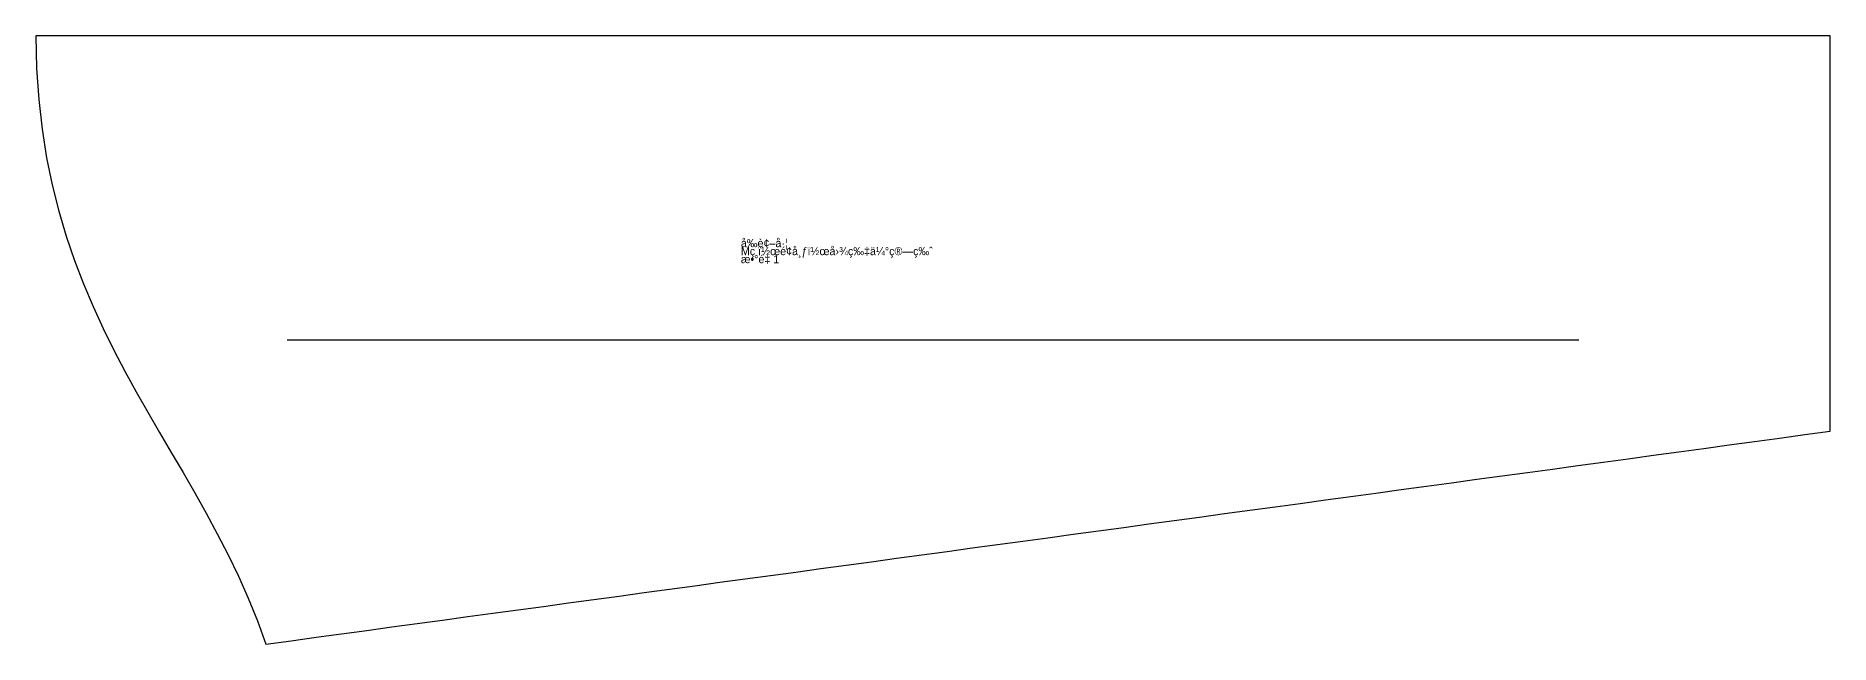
# Model space of a CAD drawing. Header units: millimetres. Extents: x 0 to 2243, y 0 to 2496.
# Drawn here: x 0 to 560, y 2304 to 2494 of the extents above; entities that cross this region are included whole.
import ezdxf

# ---------------------------------------------------------------- set-up
doc = ezdxf.new("R2010")
doc.units = ezdxf.units.MM
for name, color, linetype in [('1', 250, 'CONTINUOUS'), ('7', 250, 'CONTINUOUS'), ('8', 250, 'CONTINUOUS')]:
    doc.layers.add(name, color=color, linetype=linetype)

# ---------------------------------------------------------------- blocks, each defined once
blk = doc.blocks.new('å‰è¢–å·¦')
at = {"layer": '1'}
blk.add_lwpolyline([(560.48, 2494.44), (552.59, 2494.44), (544.69, 2494.44), (536.8, 2494.44), (528.91, 2494.44), (521.01, 2494.44), (513.12, 2494.44), (505.23, 2494.44), (497.33, 2494.44), (489.44, 2494.44), (481.55, 2494.44), (473.65, 2494.44), (465.76, 2494.44), (457.87, 2494.44), (449.97, 2494.44), (442.08, 2494.44), (434.18, 2494.44), (426.29, 2494.44), (418.4, 2494.44), (410.5, 2494.44), (402.61, 2494.44), (394.72, 2494.44), (386.82, 2494.44), (378.93, 2494.44), (371.04, 2494.44), (363.14, 2494.44), (355.25, 2494.44), (347.36, 2494.44), (339.46, 2494.44), (331.57, 2494.44), (323.68, 2494.44), (315.78, 2494.44), (307.89, 2494.44), (300, 2494.44), (292.1, 2494.44), (284.21, 2494.44), (276.32, 2494.44), (268.42, 2494.44), (260.53, 2494.44), (252.64, 2494.44), (244.74, 2494.44), (236.85, 2494.44), (228.96, 2494.44), (221.06, 2494.44), (213.17, 2494.44), (205.28, 2494.44), (197.38, 2494.44), (189.49, 2494.44), (181.6, 2494.44), (173.7, 2494.44), (165.81, 2494.44), (157.92, 2494.44), (150.02, 2494.44), (142.13, 2494.44), (134.24, 2494.44), (126.34, 2494.44), (118.45, 2494.44), (110.56, 2494.44), (102.66, 2494.44), (94.77, 2494.44), (86.88, 2494.44), (78.98, 2494.44), (71.09, 2494.44), (63.2, 2494.44), (55.3, 2494.44), (47.41, 2494.44), (39.51, 2494.44), (31.62, 2494.44), (23.73, 2494.44), (15.83, 2494.44), (7.94, 2494.44), (0.05, 2494.44), (0.29, 2484.27), (0.95, 2474.56), (1.99, 2465.28), (3.4, 2456.39), (5.13, 2447.88), (7.18, 2439.71), (9.5, 2431.85), (12.08, 2424.28), (14.88, 2416.97), (17.89, 2409.88), (21.07, 2403), (24.4, 2396.29), (27.85, 2389.72), (31.4, 2383.27), (35.01, 2376.9), (38.67, 2370.59), (42.35, 2364.31), (46.02, 2358.03), (49.65, 2351.73), (53.22, 2345.37), (56.71, 2338.92), (60.07, 2332.36), (63.3, 2325.67), (66.36, 2318.8), (69.23, 2311.73), (71.87, 2304.43), (79.75, 2305.51), (87.63, 2306.58), (95.51, 2307.65), (103.4, 2308.73), (111.28, 2309.8), (119.16, 2310.87), (127.04, 2311.94), (134.92, 2313.02), (142.8, 2314.09), (150.68, 2315.16), (158.56, 2316.23), (166.44, 2317.31), (174.32, 2318.38), (182.2, 2319.45), (190.08, 2320.52), (197.96, 2321.6), (205.85, 2322.67), (213.73, 2323.74), (221.61, 2324.81), (229.49, 2325.89), (237.37, 2326.96), (245.25, 2328.03), (253.13, 2329.11), (261.01, 2330.18), (268.89, 2331.25), (276.77, 2332.32), (284.65, 2333.4), (292.53, 2334.47), (300.41, 2335.54), (308.3, 2336.61), (316.18, 2337.69), (324.06, 2338.76), (331.94, 2339.83), (339.82, 2340.9), (347.7, 2341.98), (355.58, 2343.05), (363.46, 2344.12), (371.34, 2345.19), (379.22, 2346.27), (387.1, 2347.34), (394.98, 2348.41), (402.86, 2349.49), (410.74, 2350.56), (418.63, 2351.63), (426.51, 2352.7), (434.39, 2353.78), (442.27, 2354.85), (450.15, 2355.92), (458.03, 2356.99), (465.91, 2358.07), (473.79, 2359.14), (481.67, 2360.21), (489.55, 2361.28), (497.43, 2362.36), (505.31, 2363.43), (513.19, 2364.5), (521.08, 2365.57), (528.96, 2366.65), (536.84, 2367.72), (544.72, 2368.79), (552.6, 2369.87), (560.48, 2370.94), (560.48, 2378.66), (560.48, 2386.38), (560.48, 2394.1), (560.48, 2401.81), (560.48, 2409.53), (560.48, 2417.25), (560.48, 2424.97), (560.48, 2432.69), (560.48, 2440.41), (560.48, 2448.13), (560.48, 2455.85), (560.48, 2463.57), (560.48, 2471.29), (560.48, 2479.01), (560.48, 2486.72)], close=True, dxfattribs=at)
at = {"layer": '7'}
blk.add_line((78.51, 2399.44), (482.02, 2399.44), dxfattribs=at)
at = {"layer": '8'}
blk.add_lwpolyline([(560.48, 2494.44), (552.59, 2494.44), (544.69, 2494.44), (536.8, 2494.44), (528.91, 2494.44), (521.01, 2494.44), (513.12, 2494.44), (505.23, 2494.44), (497.33, 2494.44), (489.44, 2494.44), (481.55, 2494.44), (473.65, 2494.44), (465.76, 2494.44), (457.87, 2494.44), (449.97, 2494.44), (442.08, 2494.44), (434.18, 2494.44), (426.29, 2494.44), (418.4, 2494.44), (410.5, 2494.44), (402.61, 2494.44), (394.72, 2494.44), (386.82, 2494.44), (378.93, 2494.44), (371.04, 2494.44), (363.14, 2494.44), (355.25, 2494.44), (347.36, 2494.44), (339.46, 2494.44), (331.57, 2494.44), (323.68, 2494.44), (315.78, 2494.44), (307.89, 2494.44), (300, 2494.44), (292.1, 2494.44), (284.21, 2494.44), (276.32, 2494.44), (268.42, 2494.44), (260.53, 2494.44), (252.64, 2494.44), (244.74, 2494.44), (236.85, 2494.44), (228.96, 2494.44), (221.06, 2494.44), (213.17, 2494.44), (205.28, 2494.44), (197.38, 2494.44), (189.49, 2494.44), (181.6, 2494.44), (173.7, 2494.44), (165.81, 2494.44), (157.92, 2494.44), (150.02, 2494.44), (142.13, 2494.44), (134.24, 2494.44), (126.34, 2494.44), (118.45, 2494.44), (110.56, 2494.44), (102.66, 2494.44), (94.77, 2494.44), (86.88, 2494.44), (78.98, 2494.44), (71.09, 2494.44), (63.2, 2494.44), (55.3, 2494.44), (47.41, 2494.44), (39.51, 2494.44), (31.62, 2494.44), (23.73, 2494.44), (15.83, 2494.44), (7.94, 2494.44), (0.05, 2494.44), (0.29, 2484.27), (0.95, 2474.56), (1.99, 2465.28), (3.4, 2456.39), (5.13, 2447.88), (7.18, 2439.71), (9.5, 2431.85), (12.08, 2424.28), (14.88, 2416.97), (17.89, 2409.88), (21.07, 2403), (24.4, 2396.29), (27.85, 2389.72), (31.4, 2383.27), (35.01, 2376.9), (38.67, 2370.59), (42.35, 2364.31), (46.02, 2358.03), (49.65, 2351.73), (53.22, 2345.37), (56.71, 2338.92), (60.07, 2332.36), (63.3, 2325.67), (66.36, 2318.8), (69.23, 2311.73), (71.87, 2304.43), (79.75, 2305.51), (87.63, 2306.58), (95.51, 2307.65), (103.4, 2308.73), (111.28, 2309.8), (119.16, 2310.87), (127.04, 2311.94), (134.92, 2313.02), (142.8, 2314.09), (150.68, 2315.16), (158.56, 2316.23), (166.44, 2317.31), (174.32, 2318.38), (182.2, 2319.45), (190.08, 2320.52), (197.96, 2321.6), (205.85, 2322.67), (213.73, 2323.74), (221.61, 2324.81), (229.49, 2325.89), (237.37, 2326.96), (245.25, 2328.03), (253.13, 2329.11), (261.01, 2330.18), (268.89, 2331.25), (276.77, 2332.32), (284.65, 2333.4), (292.53, 2334.47), (300.41, 2335.54), (308.3, 2336.61), (316.18, 2337.69), (324.06, 2338.76), (331.94, 2339.83), (339.82, 2340.9), (347.7, 2341.98), (355.58, 2343.05), (363.46, 2344.12), (371.34, 2345.19), (379.22, 2346.27), (387.1, 2347.34), (394.98, 2348.41), (402.86, 2349.49), (410.74, 2350.56), (418.63, 2351.63), (426.51, 2352.7), (434.39, 2353.78), (442.27, 2354.85), (450.15, 2355.92), (458.03, 2356.99), (465.91, 2358.07), (473.79, 2359.14), (481.67, 2360.21), (489.55, 2361.28), (497.43, 2362.36), (505.31, 2363.43), (513.19, 2364.5), (521.08, 2365.57), (528.96, 2366.65), (536.84, 2367.72), (544.72, 2368.79), (552.6, 2369.87), (560.48, 2370.94), (560.48, 2378.66), (560.48, 2386.38), (560.48, 2394.1), (560.48, 2401.81), (560.48, 2409.53), (560.48, 2417.25), (560.48, 2424.97), (560.48, 2432.69), (560.48, 2440.41), (560.48, 2448.13), (560.48, 2455.85), (560.48, 2463.57), (560.48, 2471.29), (560.48, 2479.01), (560.48, 2486.72)], close=True, dxfattribs=at)
at = {"layer": '1'}
for s, p in [('å‰è¢–å·¦', (220.26, 2428.44)), ('Mç\xa0ï½œé¢å¸ƒï½œå›¾ç‰‡ä¼°ç®—ç‰ˆ', (220.26, 2425.94)), ('æ•°é‡ 1', (220.26, 2423.44))]:
    blk.add_text(s, height=2.5, dxfattribs=at).set_placement(p)

msp = doc.modelspace()

# ---------------------------------------------------------------- block references
at = {"layer": '1'}
msp.add_blockref('å‰è¢–å·¦', (0, 0), dxfattribs=at)

doc.saveas('drawing.dxf')
